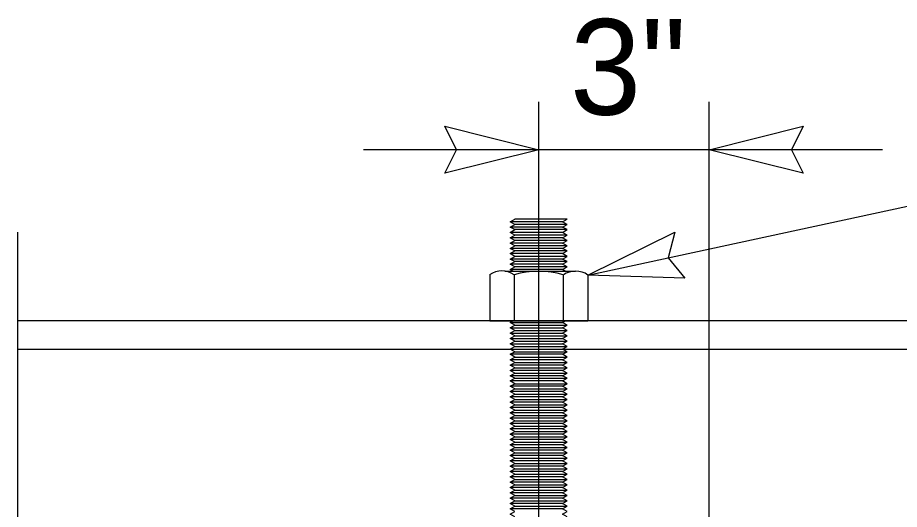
# Model space of a CAD drawing. Extents: x 1000 to 1036.3, y 1000 to 1022.
# Drawn here: x 1023.267 to 1024.58, y 1010.597 to 1011.329 of the extents above; entities that cross this region are included whole.
import ezdxf

# ---------------------------------------------------------------- set-up
doc = ezdxf.new("R2010")
doc.units = 0
for name, color, linetype in [('01-Slab', 7, 'Continuous'), ('03-Dimensions', 7, 'Continuous'), ('06-CenterLine', 7, 'Continuous'), ('31-Program-Titles', 7, 'Continuous'), ('S_PL_Dimens_PR', 7, 'Continuous')]:
    doc.layers.add(name, color=color, linetype=linetype)

msp = doc.modelspace()

# ---------------------------------------------------------------- linework, layer by layer
at = {"layer": '01-Slab'}
for p, q in [((1025.3133, 1010.8775), (1023.2673, 1010.8775)), ((1025.3133, 1010.8352), (1023.2673, 1010.8352))]:
    msp.add_line(p, q, dxfattribs=at)
at = {"layer": '03-Dimensions'}
for p, q in [((1024.1166, 1010.9458), (1025.4783, 1011.2385)), ((1024.2973, 1009.8903), (1024.2973, 1011.2034)), ((1024.5552, 1011.1323), (1023.7825, 1011.1323)), ((1024.0788, 1011.0251), (1024.001, 1011.0251)), ((1024.0857, 1011.0212), (1024.0078, 1011.0212)), ((1023.2673, 1010.5128), (1023.2673, 1011.0098)), ((1024.0788, 1011.0172), (1024.001, 1011.0172)), ((1024.0788, 1011.0093), (1024.001, 1011.0093)), ((1024.0857, 1011.0133), (1024.0078, 1011.0133)), ((1024.0788, 1011.0013), (1024.001, 1011.0013)), ((1024.0857, 1011.0053), (1024.0078, 1011.0053)), ((1024.0857, 1010.9974), (1024.0078, 1010.9974)), ((1024.0788, 1010.9934), (1024.001, 1010.9934)), ((1024.0788, 1010.9854), (1024.001, 1010.9854)), ((1024.0857, 1010.9894), (1024.0078, 1010.9894)), ((1024.0857, 1010.9816), (1024.0078, 1010.9816)), ((1024.0788, 1010.9776), (1024.001, 1010.9776)), ((1024.0788, 1010.9696), (1024.001, 1010.9696)), ((1024.0857, 1010.9736), (1024.0078, 1010.9736)), ((1024.0788, 1010.9618), (1024.001, 1010.9618)), ((1024.0857, 1010.9658), (1024.0078, 1010.9658)), ((1024.0857, 1010.9578), (1024.0078, 1010.9578)), ((1024.0788, 1010.9538), (1024.001, 1010.9538)), ((1024.001, 1010.8753), (1024.0788, 1010.8753)), ((1024.001, 1010.8673), (1024.0788, 1010.8673)), ((1024.0078, 1010.8713), (1024.0857, 1010.8713)), ((1024.0078, 1010.8633), (1024.0857, 1010.8633)), ((1024.001, 1010.8594), (1024.0788, 1010.8594)), ((1024.001, 1010.8514), (1024.0788, 1010.8514)), ((1024.0078, 1010.8554), (1024.0857, 1010.8554)), ((1024.001, 1010.8436), (1024.0788, 1010.8436)), ((1024.0078, 1010.8475), (1024.0857, 1010.8475)), ((1024.0078, 1010.8396), (1024.0857, 1010.8396)), ((1024.001, 1010.8356), (1024.0788, 1010.8356)), ((1024.0788, 1010.8278), (1024.001, 1010.8278)), ((1024.0078, 1010.8317), (1024.0857, 1010.8317)), ((1024.0078, 1010.8238), (1024.0857, 1010.8238)), ((1024.0788, 1010.8198), (1024.001, 1010.8198)), ((1024.0788, 1010.8119), (1024.001, 1010.8119)), ((1024.0078, 1010.8158), (1024.0857, 1010.8158)), ((1024.0788, 1010.8039), (1024.001, 1010.8039)), ((1024.0078, 1010.8079), (1024.0857, 1010.8079)), ((1024.0078, 1010.7999), (1024.0857, 1010.7999)), ((1024.0788, 1010.796), (1024.001, 1010.796)), ((1024.0788, 1010.7881), (1024.001, 1010.7881)), ((1024.0078, 1010.7921), (1024.0857, 1010.7921)), ((1024.0078, 1010.7841), (1024.0857, 1010.7841)), ((1024.0788, 1010.7802), (1024.001, 1010.7802)), ((1024.0788, 1010.7723), (1024.001, 1010.7723)), ((1024.0078, 1010.7763), (1024.0857, 1010.7763)), ((1024.0788, 1010.7643), (1024.001, 1010.7643)), ((1024.0078, 1010.7683), (1024.0857, 1010.7683)), ((1024.0078, 1010.7604), (1024.0857, 1010.7604)), ((1024.0788, 1010.7564), (1024.001, 1010.7564)), ((1024.0788, 1010.7485), (1024.001, 1010.7485)), ((1024.0078, 1010.7524), (1024.0857, 1010.7524)), ((1024.0788, 1010.7406), (1024.001, 1010.7406)), ((1024.0788, 1010.7327), (1024.001, 1010.7327)), ((1024.0078, 1010.7446), (1024.0857, 1010.7446)), ((1024.0078, 1010.7366), (1024.0857, 1010.7366)), ((1024.0788, 1010.7248), (1024.001, 1010.7248)), ((1024.0078, 1010.7288), (1024.0857, 1010.7288)), ((1024.0078, 1010.7208), (1024.0857, 1010.7208)), ((1024.0788, 1010.7168), (1024.001, 1010.7168)), ((1024.0788, 1010.7089), (1024.001, 1010.7089)), ((1024.0078, 1010.7129), (1024.0857, 1010.7129)), ((1024.0788, 1010.701), (1024.001, 1010.701)), ((1024.0788, 1010.6931), (1024.001, 1010.6931)), ((1024.0078, 1010.7049), (1024.0857, 1010.7049)), ((1024.0078, 1010.6971), (1024.0857, 1010.6971)), ((1024.0788, 1010.6852), (1024.001, 1010.6852)), ((1024.0078, 1010.6891), (1024.0857, 1010.6891)), ((1024.0078, 1010.6813), (1024.0857, 1010.6813)), ((1024.0788, 1010.6773), (1024.001, 1010.6773)), ((1024.0788, 1010.6693), (1024.001, 1010.6693)), ((1024.0078, 1010.6733), (1024.0857, 1010.6733)), ((1024.0788, 1010.6614), (1024.001, 1010.6614)), ((1024.0788, 1010.6535), (1024.001, 1010.6535)), ((1024.0078, 1010.6654), (1024.0857, 1010.6654)), ((1024.0078, 1010.6574), (1024.0857, 1010.6574)), ((1024.0788, 1010.6456), (1024.001, 1010.6456)), ((1024.0078, 1010.6496), (1024.0857, 1010.6496)), ((1024.0078, 1010.6416), (1024.0857, 1010.6416)), ((1024.0788, 1010.6376), (1024.001, 1010.6376)), ((1024.0788, 1010.6297), (1024.001, 1010.6297)), ((1024.0078, 1010.6337), (1024.0857, 1010.6337)), ((1024.0788, 1010.6218), (1024.001, 1010.6218)), ((1024.0788, 1010.6138), (1024.001, 1010.6138)), ((1024.0078, 1010.6257), (1024.0857, 1010.6257)), ((1024.0078, 1010.6178), (1024.0857, 1010.6178)), ((1024.0788, 1010.6059), (1024.001, 1010.6059)), ((1024.0078, 1010.6098), (1024.0857, 1010.6098)), ((1024.0078, 1010.602), (1024.0857, 1010.602)), ((1024.0788, 1010.598), (1024.001, 1010.598))]:
    msp.add_line(p, q, dxfattribs=at)
at = {"layer": '06-CenterLine'}
msp.add_line((1024.0433, 1010.0529), (1024.0433, 1011.2034), dxfattribs=at)
at = {"layer": '31-Program-Titles'}
for p, q in [((1024.0857, 1011.0291), (1024.0078, 1011.0291)), ((1023.9703, 1010.9462), (1023.9703, 1010.8775)), ((1023.9931, 1010.9516), (1024.0983, 1010.9516)), ((1024.0068, 1010.9462), (1024.0068, 1010.8775)), ((1024.0799, 1010.9458), (1024.0799, 1010.8775)), ((1024.1166, 1010.9462), (1024.1166, 1010.8775)), ((1023.9703, 1010.8775), (1024.1166, 1010.8775)), ((1023.9703, 1010.8775), (1024.1166, 1010.8775))]:
    msp.add_line(p, q, dxfattribs=at)
for points in [[(1024.0048, 1010.9516), (1024.001, 1010.9538), (1024.0078, 1010.9578), (1024.001, 1010.9618), (1024.0078, 1010.9658), (1024.001, 1010.9696), (1024.0078, 1010.9736), (1024.001, 1010.9776), (1024.0078, 1010.9816), (1024.001, 1010.9854), (1024.0078, 1010.9894), (1024.001, 1010.9934), (1024.0078, 1010.9974), (1024.001, 1011.0013), (1024.0078, 1011.0053), (1024.001, 1011.0093), (1024.0078, 1011.0133), (1024.001, 1011.0172), (1024.0078, 1011.0212), (1024.001, 1011.0251), (1024.0078, 1011.0291)], [(1024.0826, 1010.9516), (1024.0788, 1010.9538), (1024.0857, 1010.9578), (1024.0788, 1010.9618), (1024.0857, 1010.9658), (1024.0788, 1010.9696), (1024.0857, 1010.9736), (1024.0788, 1010.9776), (1024.0857, 1010.9816), (1024.0788, 1010.9854), (1024.0857, 1010.9894), (1024.0788, 1010.9934), (1024.0857, 1010.9974), (1024.0788, 1011.0013), (1024.0857, 1011.0053), (1024.0788, 1011.0093), (1024.0857, 1011.0133), (1024.0788, 1011.0172), (1024.0857, 1011.0212), (1024.0788, 1011.0251), (1024.0857, 1011.0291)], [(1024.0078, 1010.8475), (1024.001, 1010.8514), (1024.0078, 1010.8554), (1024.001, 1010.8594), (1024.0078, 1010.8633), (1024.001, 1010.8673), (1024.0078, 1010.8713), (1024.001, 1010.8753), (1024.005, 1010.8775)], [(1024.0857, 1010.8475), (1024.0788, 1010.8514), (1024.0857, 1010.8554), (1024.0788, 1010.8594), (1024.0857, 1010.8633), (1024.0788, 1010.8673), (1024.0857, 1010.8713), (1024.0788, 1010.8753), (1024.0828, 1010.8775)], [(1024.0078, 1010.7763), (1024.001, 1010.7802), (1024.0078, 1010.7841), (1024.001, 1010.7881), (1024.0078, 1010.7921), (1024.001, 1010.796), (1024.0078, 1010.7999), (1024.001, 1010.8039), (1024.0078, 1010.8079), (1024.001, 1010.8119), (1024.0078, 1010.8158), (1024.001, 1010.8198), (1024.0078, 1010.8238), (1024.001, 1010.8278), (1024.0078, 1010.8317), (1024.001, 1010.8356), (1024.0078, 1010.8396), (1024.001, 1010.8436), (1024.0078, 1010.8475)], [(1024.0857, 1010.7763), (1024.0788, 1010.7802), (1024.0857, 1010.7841), (1024.0788, 1010.7881), (1024.0857, 1010.7921), (1024.0788, 1010.796), (1024.0857, 1010.7999), (1024.0788, 1010.8039), (1024.0857, 1010.8079), (1024.0788, 1010.8119), (1024.0857, 1010.8158), (1024.0788, 1010.8198), (1024.0857, 1010.8238), (1024.0788, 1010.8278), (1024.0857, 1010.8317), (1024.0788, 1010.8356), (1024.0857, 1010.8396), (1024.0788, 1010.8436), (1024.0857, 1010.8475)], [(1024.0078, 1010.7049), (1024.001, 1010.7088), (1024.0078, 1010.7128), (1024.001, 1010.7168), (1024.0078, 1010.7208), (1024.001, 1010.7247), (1024.0078, 1010.7287), (1024.001, 1010.7327), (1024.0078, 1010.7366), (1024.001, 1010.7406), (1024.0078, 1010.7446), (1024.001, 1010.7485), (1024.0078, 1010.7524), (1024.001, 1010.7564), (1024.0078, 1010.7604), (1024.001, 1010.7643), (1024.0078, 1010.7683), (1024.001, 1010.7723), (1024.0078, 1010.7763)], [(1024.0857, 1010.7049), (1024.0788, 1010.7088), (1024.0857, 1010.7128), (1024.0788, 1010.7168), (1024.0857, 1010.7208), (1024.0788, 1010.7247), (1024.0857, 1010.7287), (1024.0788, 1010.7327), (1024.0857, 1010.7366), (1024.0788, 1010.7406), (1024.0857, 1010.7446), (1024.0788, 1010.7485), (1024.0857, 1010.7524), (1024.0788, 1010.7564), (1024.0857, 1010.7604), (1024.0788, 1010.7643), (1024.0857, 1010.7683), (1024.0788, 1010.7723), (1024.0857, 1010.7763)], [(1024.0078, 1010.6337), (1024.001, 1010.6376), (1024.0078, 1010.6415), (1024.001, 1010.6455), (1024.0078, 1010.6495), (1024.001, 1010.6534), (1024.0078, 1010.6573), (1024.001, 1010.6613), (1024.0078, 1010.6653), (1024.001, 1010.6693), (1024.0078, 1010.6733), (1024.001, 1010.6772), (1024.0078, 1010.6812), (1024.001, 1010.6852), (1024.0078, 1010.6891), (1024.001, 1010.693), (1024.0078, 1010.697), (1024.001, 1010.701), (1024.0078, 1010.7049)], [(1024.0857, 1010.6337), (1024.0788, 1010.6376), (1024.0857, 1010.6415), (1024.0788, 1010.6455), (1024.0857, 1010.6495), (1024.0788, 1010.6534), (1024.0857, 1010.6573), (1024.0788, 1010.6613), (1024.0857, 1010.6653), (1024.0788, 1010.6693), (1024.0857, 1010.6733), (1024.0788, 1010.6772), (1024.0857, 1010.6812), (1024.0788, 1010.6852), (1024.0857, 1010.6891), (1024.0788, 1010.693), (1024.0857, 1010.697), (1024.0788, 1010.701), (1024.0857, 1010.7049)], [(1024.0078, 1010.5623), (1024.001, 1010.5663), (1024.0078, 1010.5703), (1024.001, 1010.5743), (1024.0078, 1010.5782), (1024.001, 1010.5821), (1024.0078, 1010.5861), (1024.001, 1010.5901), (1024.0078, 1010.594), (1024.001, 1010.598), (1024.0078, 1010.602), (1024.001, 1010.6059), (1024.0078, 1010.6098), (1024.001, 1010.6138), (1024.0078, 1010.6178), (1024.001, 1010.6218), (1024.0078, 1010.6257), (1024.001, 1010.6297), (1024.0078, 1010.6337)], [(1024.0857, 1010.5623), (1024.0788, 1010.5663), (1024.0857, 1010.5703), (1024.0788, 1010.5743), (1024.0857, 1010.5782), (1024.0788, 1010.5821), (1024.0857, 1010.5861), (1024.0788, 1010.5901), (1024.0857, 1010.594), (1024.0788, 1010.598), (1024.0857, 1010.602), (1024.0788, 1010.6059), (1024.0857, 1010.6098), (1024.0788, 1010.6138), (1024.0857, 1010.6178), (1024.0788, 1010.6218), (1024.0857, 1010.6257), (1024.0788, 1010.6297), (1024.0857, 1010.6337)]]:
    msp.add_lwpolyline(points, dxfattribs=at)
for centre, radius, start, end in [((1023.9884, 1010.9202), 0.0318, 54.8303, 124.917), ((1024.0433, 1010.8247), 0.1269, 73.2502, 106.7542), ((1024.0983, 1010.9198), 0.0318, 54.8303, 124.917)]:
    msp.add_arc(centre, radius, start, end, dxfattribs=at)
at = {"layer": 'S_PL_Dimens_PR'}
for points in [[(1024.0433, 1011.1323), (1023.9033, 1011.0973), (1023.9208, 1011.1323), (1023.9033, 1011.1673)], [(1024.2973, 1011.1323), (1024.4373, 1011.1673), (1024.4198, 1011.1323), (1024.4373, 1011.0973)], [(1024.1166, 1010.9458), (1024.2461, 1011.0095), (1024.2363, 1010.9716), (1024.2608, 1010.941)]]:
    msp.add_lwpolyline(points, close=True, dxfattribs=at)

# ---------------------------------------------------------------- texts
at = {"layer": '03-Dimensions'}
msp.add_text('3"', height=0.14225, dxfattribs=at).set_placement((1024.09, 1011.1844))

doc.saveas('drawing.dxf')
